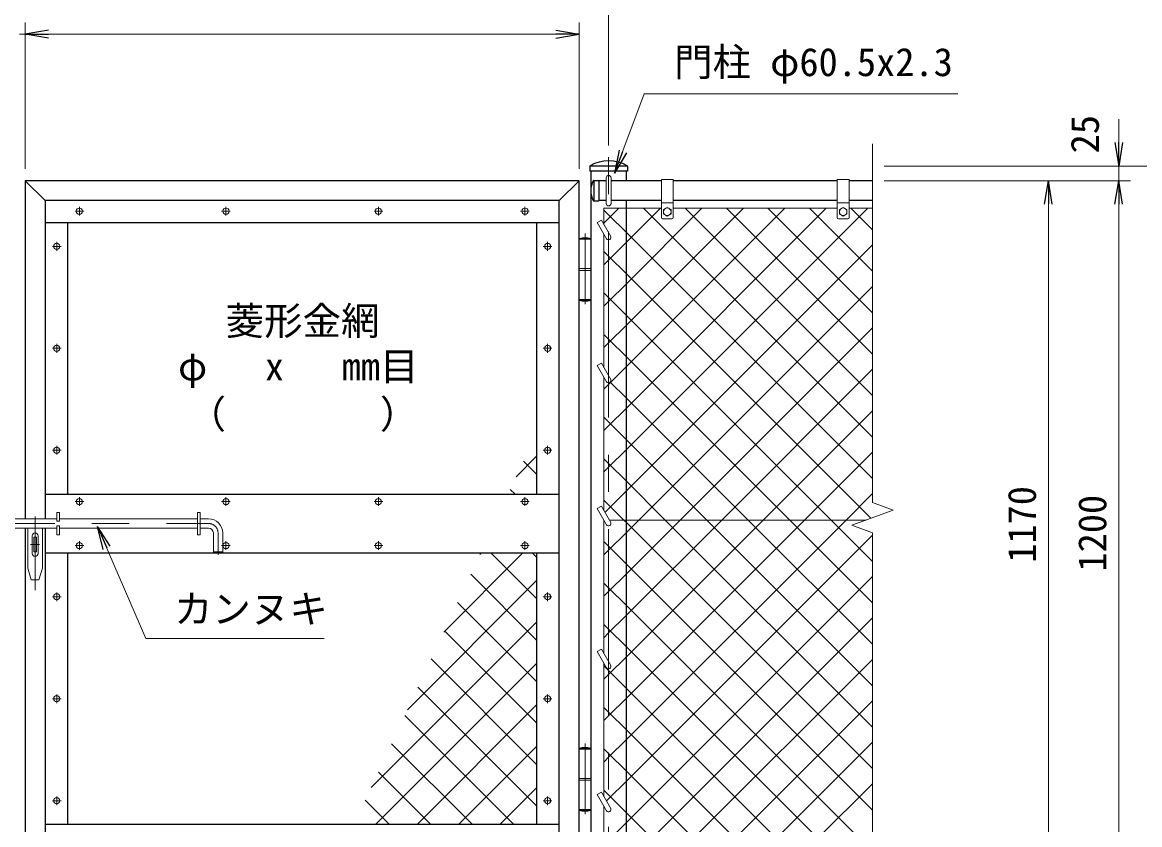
# Model space of a CAD drawing. Units: millimetres, scale not verified. Extents: x -4200 to 4200, y -2970 to 2970.
# Drawn here: x 1242 to 3148, y -437 to 932 of the extents above; entities that cross this region are included whole.
import ezdxf
from ezdxf.enums import TextEntityAlignment as Align

# ---------------------------------------------------------------- set-up
doc = ezdxf.new("R2010")
doc.units = ezdxf.units.MM
doc.header["$LTSCALE"] = 10
doc.linetypes.add('USER1', pattern=[50.8, 31.75, -6.35, 6.35, -6.35])
for name, color, linetype, lineweight in [('0-0_D-STR1', 1, 'Continuous', 25), ('0-2_D-STR2', 7, 'Continuous', 13), ('0-3_D-STR3', 3, 'Continuous', 13), ('0-4_D-BMK', 2, 'USER1', 13), ('0-7_D-STR-TXT', 7, 'Continuous', 13), ('0-8_D-STR-DIM', 7, 'Continuous', 13)]:
    doc.layers.add(name, color=color, linetype=linetype, lineweight=lineweight)
doc.layers.add('0-9_0', color=7, linetype='Continuous')
doc.styles.add('ＭＳ ゴシック', font='')
doc.styles.get('ＭＳ ゴシック').set_extended_font_data('MS Gothic')

# ---------------------------------------------------------------- blocks, each defined once
blk = doc.blocks.new('_Open')
at = {"layer": '0-9_0'}
blk.add_line((-10, 1.667), (0, 0), dxfattribs=at)
blk.add_lwpolyline([(-10, -1.667), (0, 0), (-10, 0)], dxfattribs=at)

msp = doc.modelspace()

# ---------------------------------------------------------------- linework, layer by layer
at = {"layer": '0-0_D-STR1'}
for p, q in [((2274.08, 686.59), (2210.55, 686.59)), ((2210.21, 685.65), (2210.21, 677.59)), ((2274.41, 677.59), (2210.21, 677.59)), ((2272.56, 661.59), (2272.56, 677.59)), ((2274.41, 685.65), (2274.41, 677.59)), ((1247.06, 661.59), (1247.06, 84.59)), ((2192.06, 661.59), (1247.06, 661.59)), ((1247.06, 661.59), (1281.06, 627.59)), ((2192.06, 661.59), (2158.06, 627.59)), ((2192.06, -508.41), (2192.06, 661.59)), ((2216.98, 662.09), (2225.31, 662.09)), ((2217.31, 662.09), (2217.31, 627.09)), ((2225.31, 662.09), (2225.31, 627.09)), ((2238.31, 661.59), (2225.31, 661.59)), ((2332.31, 661.59), (2246.31, 661.59)), ((2632.31, 661.59), (2352.31, 661.59)), ((2692.31, 661.59), (2652.31, 661.59)), ((1281.06, 627.59), (1281.06, 84.59)), ((2158.06, 627.59), (1281.06, 627.59)), ((2158.06, -474.41), (2158.06, 627.59)), ((2216.98, 627.09), (2225.31, 627.09)), ((2238.31, 627.59), (2225.31, 627.59)), ((2332.31, 627.59), (2246.31, 627.59)), ((2272.56, -474.41), (2272.56, 627.59)), ((2632.31, 627.59), (2352.31, 627.59)), ((2692.31, 627.59), (2652.31, 627.59)), ((2158.06, 589.59), (1281.06, 589.59)), ((1319.06, 589.59), (1319.06, 126.59)), ((2120.06, 126.59), (2120.06, 589.59)), ((1281.06, 126.59), (2158.06, 126.59)), ((1247.06, 68.59), (1247.06, -508.41)), ((1281.06, 68.59), (1281.06, -474.41)), ((1281.06, 26.59), (2158.06, 26.59)), ((1319.06, 26.59), (1319.06, -436.41)), ((2120.06, -436.41), (2120.06, 26.59)), ((1281.06, -436.41), (2158.06, -436.41))]:
    msp.add_line(p, q, dxfattribs=at)
msp.add_lwpolyline([(2212.06, 677.59), (2212.06, -743.41), (2272.56, -743.41), (2272.56, -508.41)], dxfattribs=at)
for centre, radius, start, end in [((2211.71, 685.65), 1.5, 120.85073, 180), ((2242.31, 634.42), 61.17, 59.14927, 120.85073), ((2272.91, 685.65), 1.5, 0, 59.14927), ((2247.54, 644.59), 35.72, 151.52136, 208.47864), ((2216.98, 661.09), 1, 90, 147.70173), ((2216.98, 628.09), 1, 212.29827, 270)]:
    msp.add_arc(centre, radius, start, end, dxfattribs=at)
at = {"layer": '0-2_D-STR2'}
for p, q in [((2272.56, 485.79), (2401.37, 614.59)), ((2272.56, 415.07), (2472.08, 614.59)), ((2272.56, 344.36), (2542.79, 614.59)), ((2272.56, 273.65), (2613.5, 614.59)), ((2692.31, 224.17), (2301.89, 614.59)), ((2692.31, 294.88), (2372.6, 614.59)), ((2692.31, 365.59), (2443.31, 614.59)), ((2692.31, 436.3), (2514.02, 614.59)), ((2692.31, 507.01), (2584.73, 614.59)), ((2692.31, 577.72), (2655.44, 614.59)), ((2242.31, 455.54), (2272.56, 485.79)), ((2293.63, 82.59), (2692.31, 481.27)), ((2242.31, 462.04), (2234.31, 470.04)), ((2272.56, 431.79), (2242.31, 462.04)), ((2234.31, 447.54), (2242.31, 455.54)), ((2621.75, 82.59), (2272.56, 431.79)), ((2242.31, 384.82), (2272.56, 415.07)), ((2364.35, 82.59), (2692.31, 410.56)), ((2242.31, 391.32), (2234.31, 399.32)), ((2234.31, 376.82), (2242.31, 384.82)), ((2272.56, 361.07), (2242.31, 391.32)), ((2242.31, 314.11), (2272.56, 344.36)), ((2551.04, 82.59), (2272.56, 361.07)), ((2435.06, 82.59), (2692.31, 339.85)), ((2234.31, 306.11), (2242.31, 314.11)), ((2242.31, 243.4), (2272.56, 273.65)), ((2505.77, 82.59), (2692.31, 269.14)), ((2242.31, 249.9), (2234.31, 257.9)), ((2272.56, 219.65), (2242.31, 249.9)), ((2120.06, 230.73), (2119.51, 231.28)), ((2234.31, 235.4), (2242.31, 243.4)), ((2409.62, 82.59), (2272.56, 219.65)), ((2084.59, 156.39), (2120.06, 191.86)), ((2576.48, 82.59), (2692.31, 198.43)), ((2120.06, 160.02), (2097.02, 183.06)), ((2242.31, 179.19), (2234.31, 187.19)), ((2272.56, 148.94), (2242.31, 179.19)), ((2082.78, 126.59), (2074.54, 134.84)), ((2338.91, 82.59), (2272.56, 148.94)), ((2647.19, 82.59), (2692.31, 127.72)), ((2272.56, 61.52), (2293.63, 82.59)), ((2272.56, -9.19), (2364.35, 82.59)), ((2272.56, -79.9), (2435.06, 82.59)), ((2272.56, -150.61), (2505.77, 82.59)), ((2272.56, -221.32), (2576.48, 82.59)), ((2272.56, -292.03), (2647.19, 82.59)), ((2692.31, -270.81), (2338.91, 82.59)), ((2692.31, -200.1), (2409.62, 82.59)), ((2692.31, -58.68), (2551.04, 82.59)), ((2692.31, 12.04), (2621.75, 82.59)), ((2242.31, 31.27), (2272.56, 61.52)), ((1961.02, -108.6), (2096.21, 26.59)), ((2022.81, 23.9), (2025.5, 26.59)), ((2120.06, -52.11), (2041.36, 26.59)), ((2120.06, 18.6), (2112.07, 26.59)), ((2234.31, 23.27), (2242.31, 31.27)), ((2120.06, -122.82), (2007.08, -9.84)), ((2242.31, -39.44), (2272.56, -9.19)), ((1899.24, -241.09), (2120.06, -20.27)), ((2234.31, -47.44), (2242.31, -39.44)), ((2120.06, -193.53), (1984.59, -58.06)), ((1837.46, -373.58), (2120.06, -90.98)), ((2242.31, -110.15), (2272.56, -79.9)), ((2315.32, -461.41), (2692.31, -84.41)), ((2120.06, -264.24), (1962.1, -106.28)), ((2234.31, -118.15), (2242.31, -110.15)), ((2242.31, -180.86), (2272.56, -150.61)), ((1845.35, -436.41), (2120.06, -161.69)), ((2120.06, -334.95), (1939.62, -154.51)), ((2242.31, -174.36), (2234.31, -166.36)), ((2386.03, -461.41), (2692.31, -155.13)), ((2234.31, -188.86), (2242.31, -180.86)), ((2272.56, -204.61), (2242.31, -174.36)), ((2120.06, -405.66), (1917.13, -202.73)), ((2529.36, -461.41), (2272.56, -204.61)), ((2242.31, -251.57), (2272.56, -221.32)), ((2456.74, -461.41), (2692.31, -225.84)), ((1916.06, -436.41), (2120.06, -232.4)), ((2242.31, -245.07), (2234.31, -237.07)), ((2272.56, -275.32), (2242.31, -245.07)), ((2080.09, -436.41), (1894.64, -250.95)), ((2234.31, -259.57), (2242.31, -251.57)), ((2458.65, -461.41), (2272.56, -275.32)), ((2009.38, -436.41), (1872.15, -299.18)), ((1986.77, -436.41), (2120.06, -303.11)), ((2242.31, -322.28), (2272.56, -292.03)), ((2527.45, -461.41), (2692.31, -296.55)), ((2242.31, -315.78), (2234.31, -307.78)), ((2234.31, -330.28), (2242.31, -322.28)), ((2272.56, -346.03), (2242.31, -315.78)), ((1938.67, -436.41), (1849.67, -347.4)), ((2387.94, -461.41), (2272.56, -346.03)), ((2057.48, -436.41), (2120.06, -373.82)), ((2598.16, -461.41), (2692.31, -367.26)), ((1867.96, -436.41), (1827.18, -395.62))]:
    msp.add_line(p, q, dxfattribs=at)
for points in [[(2234.31, 588.96), (2242.31, 596.96), (2259.95, 614.59)], [(2234.31, 518.25), (2242.31, 526.25), (2272.56, 556.5), (2330.66, 614.59)], [(2234.31, 164.69), (2242.31, 172.69), (2272.56, 202.94), (2684.21, 614.59)], [(2692.31, 153.46), (2272.56, 573.21), (2242.31, 603.46), (2234.31, 611.46)], [(2689.49, 85.57), (2272.56, 502.5), (2242.31, 532.75), (2234.31, 540.75)], [(2235.95, 95.62), (2242.31, 101.98), (2272.56, 132.23), (2692.31, 551.98)], [(2692.31, -129.39), (2480.33, 82.59), (2272.56, 290.36), (2245.14, 317.78)], [(2692.31, -341.52), (2272.56, 78.23), (2268.2, 82.59), (2242.31, 108.48), (2234.31, 116.48)], [(2692.31, -412.23), (2272.56, 7.52), (2242.31, 37.77), (2234.31, 45.77)], [(2238.5, -396.8), (2242.31, -392.99), (2272.56, -362.74), (2692.31, 57.01)], [(2244.61, -461.41), (2272.56, -433.45), (2692.31, -13.7)], [(2670.78, -461.41), (2272.56, -63.19), (2242.31, -32.94), (2234.31, -24.94)], [(2600.07, -461.41), (2272.56, -133.9), (2242.31, -103.65), (2234.31, -95.65)], [(2317.23, -461.41), (2272.56, -416.74), (2242.31, -386.49), (2234.31, -378.49)]]:
    msp.add_lwpolyline(points, dxfattribs=at)
at = {"layer": '0-3_D-STR3'}
for p, q in [((2238.31, 622.59), (2238.31, 666.59)), ((2246.31, 622.59), (2246.31, 666.59)), ((2332.31, 663.59), (2332.31, 598.59)), ((2352.31, 663.59), (2332.31, 663.59)), ((2352.31, 663.59), (2352.31, 598.59)), ((2632.31, 663.59), (2632.31, 598.59)), ((2652.31, 663.59), (2632.31, 663.59)), ((2652.31, 663.59), (2652.31, 598.59)), ((2234.31, 614.59), (2332.31, 614.59)), ((2234.31, 586.45), (2234.31, 614.59)), ((2352.31, 623.59), (2332.31, 623.59)), ((2335.81, 612.34), (2342.31, 616.09)), ((2335.81, 612.34), (2335.81, 604.85)), ((2342.31, 616.09), (2348.81, 612.34)), ((2348.81, 612.34), (2348.81, 604.85)), ((2352.31, 614.59), (2632.31, 614.59)), ((2652.31, 623.59), (2632.31, 623.59)), ((2635.81, 612.34), (2642.31, 616.09)), ((2635.81, 612.34), (2635.81, 604.85)), ((2642.31, 616.09), (2648.81, 612.34)), ((2648.81, 612.34), (2648.81, 604.85)), ((2652.31, 614.59), (2692.31, 614.59)), ((2222.92, 590.18), (2229.85, 594.18)), ((2229.85, 594.18), (2245.78, 566.59)), ((2350.31, 596.59), (2334.31, 596.59)), ((2650.31, 596.59), (2634.31, 596.59)), ((2222.92, 590.18), (2238.85, 562.59)), ((2212.06, 561.59), (2192.06, 561.59)), ((2192.06, 561.59), (2192.06, 458.59)), ((2192.56, 563.09), (2192.56, 561.59)), ((2192.56, 563.09), (2211.56, 563.09)), ((2211.56, 563.09), (2211.56, 561.59)), ((2212.06, 561.59), (2212.06, 458.59)), ((2234.31, 342.45), (2234.31, 570.45)), ((2212.06, 511.59), (2192.06, 511.59)), ((2212.06, 508.59), (2192.06, 508.59)), ((2212.06, 458.59), (2192.06, 458.59)), ((2192.56, 458.59), (2192.56, 457.09)), ((2211.56, 458.59), (2211.56, 457.09)), ((2211.56, 457.09), (2192.56, 457.09)), ((2222.92, 346.18), (2229.85, 350.18)), ((2222.92, 346.18), (2238.85, 318.59)), ((2229.85, 350.18), (2245.78, 322.59)), ((2234.31, 98.45), (2234.31, 326.45)), ((1301.06, 95.59), (1301.06, 80.59)), ((1301.06, 95.59), (1305.56, 95.59)), ((1305.56, 95.59), (1305.56, 80.59)), ((1541.06, 95.59), (1541.06, 57.59)), ((1541.06, 95.59), (1545.56, 95.59)), ((1545.56, 95.59), (1545.56, 57.59)), ((2222.92, 102.18), (2229.85, 106.18)), ((2222.92, 102.18), (2238.85, 74.59)), ((2229.85, 106.18), (2245.78, 78.59)), ((1183.06, 84.59), (1301.06, 84.59)), ((1301.06, 80.59), (1305.56, 80.59)), ((1305.56, 84.59), (1541.06, 84.59)), ((1545.56, 84.59), (1560.06, 84.59)), ((2234.31, -145.55), (2234.31, 82.45)), ((2681.32, 82.59), (2243.47, 82.59)), ((1183.06, 68.59), (1301.06, 68.59)), ((1251.56, 68.59), (1251.56, 0.59)), ((1276.56, 68.59), (1276.56, 0.59)), ((1301.06, 72.59), (1301.06, 57.59)), ((1301.06, 57.59), (1305.56, 57.59)), ((1305.56, 68.59), (1541.06, 68.59)), ((1541.06, 57.59), (1545.56, 57.59)), ((1545.56, 68.59), (1560.06, 68.59)), ((1584.06, 60.59), (1584.06, 28.59)), ((1259.06, 55.59), (1259.06, 25.59)), ((1261.81, 53.09), (1266.31, 53.09)), ((1261.81, 53.09), (1261.81, 28.09)), ((1266.31, 53.09), (1266.31, 28.09)), ((1269.06, 55.59), (1269.06, 25.59)), ((1261.81, 28.09), (1266.31, 28.09)), ((1568.06, 28.59), (1584.06, 28.59)), ((1570.06, 26.59), (1582.06, 26.59)), ((1582.06, 26.59), (1584.06, 28.59)), ((1251.56, 0.59), (1257.56, -19.41)), ((1270.56, -19.41), (1276.56, 0.59)), ((1257.56, -19.41), (1270.56, -19.41)), ((2222.92, -141.82), (2229.85, -137.82)), ((2222.92, -141.82), (2238.85, -169.41)), ((2229.85, -137.82), (2245.78, -165.41)), ((2234.31, -389.55), (2234.31, -161.55)), ((2212.06, -308.41), (2192.06, -308.41)), ((2192.06, -308.41), (2192.06, -411.41)), ((2192.56, -306.91), (2192.56, -308.41)), ((2192.56, -306.91), (2211.56, -306.91)), ((2211.56, -306.91), (2211.56, -308.41)), ((2212.06, -308.41), (2212.06, -411.41)), ((2212.06, -358.41), (2192.06, -358.41)), ((2212.06, -361.41), (2192.06, -361.41)), ((2222.92, -385.82), (2229.85, -381.82)), ((2222.92, -385.82), (2238.85, -413.41)), ((2229.85, -381.82), (2245.78, -409.41)), ((2212.06, -411.41), (2192.06, -411.41)), ((2192.56, -411.41), (2192.56, -412.91)), ((2211.56, -412.91), (2192.56, -412.91)), ((2211.56, -411.41), (2211.56, -412.91)), ((2234.31, -461.41), (2234.31, -405.55))]:
    msp.add_line(p, q, dxfattribs=at)
for points in [[(2335.81, 604.85), (2342.31, 601.09), (2348.81, 604.85)], [(2635.81, 604.85), (2642.31, 601.09), (2648.81, 604.85)], [(1301.06, 72.59), (1305.56, 72.59), (1305.56, 57.59)], [(1568.06, 60.59), (1568.06, 28.59), (1570.06, 26.59)]]:
    msp.add_lwpolyline(points, dxfattribs=at)
for centre, radius in [((1339.56, 609.59), 5.25), ((1589.56, 609.59), 5.25), ((1849.56, 609.59), 5.25), ((2099.56, 609.59), 5.25), ((2342.31, 608.59), 6.49), ((2642.31, 608.59), 6.49), ((1301.06, 549.59), 5.25), ((2138.06, 549.59), 5.25), ((1301.06, 375.59), 5.25), ((2138.06, 375.59), 5.25), ((1301.06, 201.59), 5.25), ((2138.06, 201.59), 5.25), ((1339.56, 114.09), 5.25), ((1589.56, 114.09), 5.25), ((1849.56, 114.09), 5.25), ((2099.56, 114.09), 5.25), ((1339.56, 39.09), 5.25), ((1589.56, 39.09), 5.25), ((1849.56, 39.09), 5.25), ((2099.56, 39.09), 5.25), ((1301.06, -48.41), 5.25), ((2138.06, -48.41), 5.25), ((1301.06, -222.41), 5.25), ((2138.06, -222.41), 5.25), ((1301.06, -396.41), 5.25), ((2138.06, -396.41), 5.25)]:
    msp.add_circle(centre, radius, dxfattribs=at)
for centre, radius, start, end in [((2242.31, 666.59), 4, 0, 180), ((2242.31, 622.59), 4, 180, 0), ((2334.31, 598.59), 2, 180, 270), ((2350.31, 598.59), 2, 270, 0), ((2634.31, 598.59), 2, 180, 270), ((2650.31, 598.59), 2, 270, 0), ((2202.06, 533.76), 30.83, 72.05475, 107.94525), ((2242.31, 564.59), 4, 210, 30), ((2202.06, 486.43), 30.83, 252.05475, 287.94525), ((2242.31, 320.59), 4, 210, 30), ((1560.06, 60.59), 24, 0, 90), ((2242.31, 76.59), 4, 210, 30), ((1264.06, 55.59), 5, 0, 180), ((1560.06, 60.59), 8, 0, 90), ((1264.06, 25.59), 5, 180, 0), ((2242.31, -167.41), 4, 210, 30), ((2202.06, -336.24), 30.83, 72.05475, 107.94525), ((2202.06, -383.57), 30.83, 252.05475, 287.94525), ((2242.31, -411.41), 4, 210, 30)]:
    msp.add_arc(centre, radius, start, end, dxfattribs=at)
at = {"layer": '0-4_D-BMK'}
for p, q in [((2242.31, -758.41), (2242.31, 701.59)), ((1339.56, 617.03), (1339.56, 602.15)), ((1589.56, 617.03), (1589.56, 602.15)), ((1849.56, 617.03), (1849.56, 602.15)), ((2099.56, 617.03), (2099.56, 602.15)), ((1347, 609.59), (1332.12, 609.59)), ((1597, 609.59), (1582.12, 609.59)), ((1857, 609.59), (1842.12, 609.59)), ((2107, 609.59), (2092.12, 609.59)), ((1301.06, 557.03), (1301.06, 542.15)), ((2138.06, 557.03), (2138.06, 542.15)), ((2202.06, 571.3), (2202.06, 450.87)), ((1308.5, 549.59), (1293.62, 549.59)), ((2145.5, 549.59), (2130.62, 549.59)), ((1301.06, 383.03), (1301.06, 368.15)), ((2138.06, 383.03), (2138.06, 368.15)), ((1308.5, 375.59), (1293.62, 375.59)), ((2145.5, 375.59), (2130.62, 375.59)), ((1308.5, 201.59), (1293.62, 201.59)), ((1301.06, 209.03), (1301.06, 194.15)), ((2145.5, 201.59), (2130.62, 201.59)), ((2138.06, 209.03), (2138.06, 194.15)), ((1339.56, 121.53), (1339.56, 106.65)), ((1589.56, 121.53), (1589.56, 106.65)), ((1849.56, 121.53), (1849.56, 106.65)), ((2099.56, 121.53), (2099.56, 106.65)), ((1347, 114.09), (1332.12, 114.09)), ((1597, 114.09), (1582.12, 114.09)), ((1857, 114.09), (1842.12, 114.09)), ((2107, 114.09), (2092.12, 114.09)), ((979.96, 76.59), (1560.06, 76.59)), ((1264.06, 88.62), (1264.06, -36.92)), ((1576.06, 60.59), (1576.06, 23.33)), ((1255.97, 40.59), (1271.51, 40.59)), ((1347, 39.09), (1332.12, 39.09)), ((1339.56, 46.53), (1339.56, 31.65)), ((1597, 39.09), (1582.12, 39.09)), ((1589.56, 46.53), (1589.56, 31.65)), ((1857, 39.09), (1842.12, 39.09)), ((1849.56, 46.53), (1849.56, 31.65)), ((2107, 39.09), (2092.12, 39.09)), ((2099.56, 46.53), (2099.56, 31.65)), ((1308.5, -48.41), (1293.62, -48.41)), ((1301.06, -40.97), (1301.06, -55.85)), ((2145.5, -48.41), (2130.62, -48.41)), ((2138.06, -40.97), (2138.06, -55.85)), ((1308.5, -222.41), (1293.62, -222.41)), ((1301.06, -214.97), (1301.06, -229.85)), ((2145.5, -222.41), (2130.62, -222.41)), ((2138.06, -214.97), (2138.06, -229.85)), ((2202.06, -298.7), (2202.06, -419.13)), ((1308.5, -396.41), (1293.62, -396.41)), ((1301.06, -388.97), (1301.06, -403.85)), ((2145.5, -396.41), (2130.62, -396.41)), ((2138.06, -388.97), (2138.06, -403.85))]:
    msp.add_line(p, q, dxfattribs=at)
msp.add_arc((1560.06, 60.59), 16, 0, 90, dxfattribs=at)
at = {"layer": '0-7_D-STR-TXT'}
for points in [[(2837.7, 809.59), (2303.02, 809.59), (2253, 676.04)], [(1757.02, -119.52), (1453.05, -119.52), (1371.03, 69.99)]]:
    msp.add_lwpolyline(points, dxfattribs=at)
at = {"layer": '0-8_D-STR-DIM'}
for p, q in [((2242.31, 721.59), (2242.31, 1051.59)), ((1247.06, 681.59), (1247.06, 931.59)), ((1247.06, 681.59), (1247.06, 931.59)), ((2192.06, 681.59), (2192.06, 931.59)), ((1247.06, 911.59), (1237.56, 911.59)), ((1287.06, 911.59), (2152.06, 911.59)), ((1287.06, 911.59), (1327.06, 911.59)), ((3112.31, 726.59), (3112.31, 766.59)), ((2692.31, 112.25), (2692.31, 724.59)), ((2712.31, 686.59), (3252.31, 686.59)), ((2712.31, 686.59), (3132.31, 686.59)), ((3112.31, 661.59), (3112.31, 686.59)), ((2712.31, 661.59), (3012.31, 661.59)), ((2712.31, 661.59), (3132.31, 661.59)), ((2712.31, 661.59), (3132.31, 661.59)), ((2992.31, -468.41), (2992.31, 621.59)), ((3112.31, -498.41), (3112.31, 621.59)), ((3112.31, 621.59), (3112.31, 581.59)), ((2657.07, 73.77), (2727.55, 99.42)), ((2727.55, 99.42), (2692.31, 112.25)), ((2692.31, 60.94), (2657.07, 73.77)), ((2692.31, -631.41), (2692.31, 60.94)), ((2992.31, -468.41), (2992.31, -428.41))]:
    msp.add_line(p, q, dxfattribs=at)

# ---------------------------------------------------------------- block references
at = {"layer": '0-7_D-STR-TXT', "xscale": 4, "yscale": 4}
for p, rotation in [((2252.29, 674.16), 249.46512), ((1370.24, 71.83), 113.40164)]:
    msp.add_blockref('_Open', p, dxfattribs=dict(at, rotation=rotation))
at = {"layer": '0-8_D-STR-DIM', "xscale": 4, "yscale": 4}
for p, rotation in [((1247.06, 911.59), 180), ((1247.06, 911.59), 180), ((3112.31, 686.59), 270), ((2992.31, 661.59), 90), ((3112.31, 661.59), 90), ((3112.31, 661.59), 90)]:
    msp.add_blockref('_Open', p, dxfattribs=dict(at, rotation=rotation))
msp.add_blockref('_Open', (2192.06, 911.59), dxfattribs=at)

# ---------------------------------------------------------------- texts
at = {"layer": '0-7_D-STR-TXT', "style": 'ＭＳ ゴシック'}
for s, p in [('門柱 φ60.5x2.3', (2353.95, 825.61)), ('菱形金網', (1589.11, 383.99)), ('φ\u3000 x\u3000 mm目', (1507.89, 306.4)), ('（\u3000\u3000\u3000\u3000）', (1524.14, 224.75)), ('カンヌキ', (1500.93, -107.44))]:
    msp.add_text(s, height=48.09, dxfattribs=at).set_placement(p, align=Align.BOTTOM_LEFT)
at = {"layer": '0-8_D-STR-DIM', "style": 'ＭＳ ゴシック'}
for s, p in [('25', (3092.92, 708.24)), ('1170', (2985.56, 9.69)), ('1200', (3105.56, -5.31))]:
    msp.add_text(s, height=48.09, rotation=90, dxfattribs=at).set_placement(p, align=Align.BOTTOM_LEFT)

doc.saveas('drawing.dxf')
